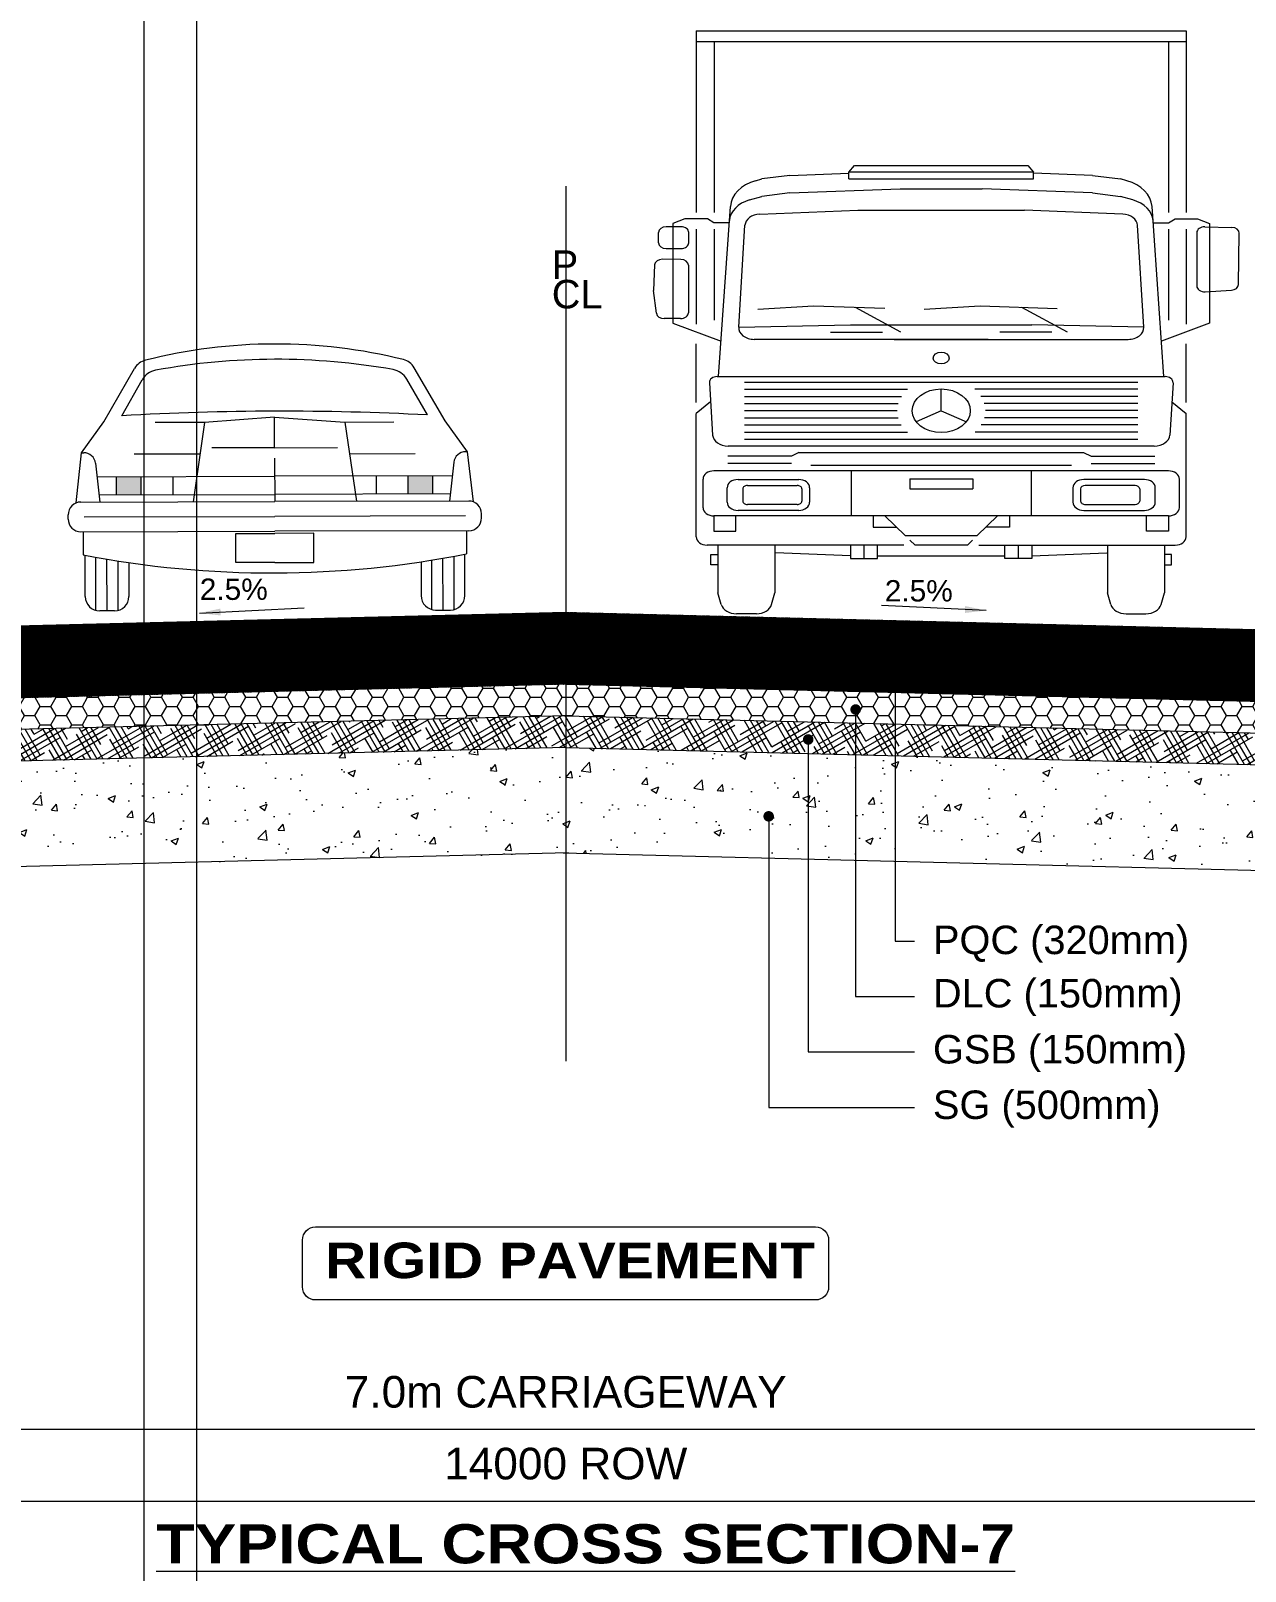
# Model space of a CAD drawing. Header units: inches. Extents: x 1863003 to 1881330, y 133141 to 515800.
# Drawn here: x 1869855 to 1875615, y 331198 to 338499 of the extents above; entities that cross this region are included whole.
import ezdxf

# ---------------------------------------------------------------- set-up
doc = ezdxf.new("R2010")
doc.units = ezdxf.units.IN
doc.header["$MEASUREMENT"] = 0
doc.linetypes.add('CENTERX2', pattern=[4, 2.5, -0.5, 0.5, -0.5])
doc.layers.get('0').update_dxf_attribs({"color": 4, "linetype": 'ELEC_LINE', "lineweight": 13})
doc.layers.get('Defpoints').update_dxf_attribs({"lineweight": 13})
for name, color, linetype, lineweight in [('DIM', 7, 'Continuous', 13), ('DIMEN', 7, 'Continuous', 13), ('HATCH', 252, 'Continuous', 13)]:
    doc.layers.add(name, color=color, linetype=linetype, lineweight=lineweight)
doc.styles.add('AB', font='ariblk.ttf')
doc.styles.add('ARIAL', font='arial.ttf')
doc.styles.get("Standard").update_dxf_attribs({"font": 'romans.shx'})
doc.linetypes.add('ELEC_LINE', pattern='A,12.7,-5.08,["EL",Standard,S=2.54,R=0,X=-2.54,Y=-1.27],-5.08', length=22.86)
doc.dimstyles.get("Standard").update_dxf_attribs({"dimtxt": 180, "dimasz": 160, "dimexe": 50, "dimexo": 50, "dimgap": 100, "dimtad": 1, "dimdec": 0, "dimzin": 0, "dimdsep": 46, "dimtxsty": 'ARIAL', "dimcen": 0.09, "dimclrd": 256, "dimclre": 256, "dimclrt": 256, "dimadec": 0, "dimazin": 0, "dimtm": 1e-09, "dimtfac": 1, "dimtdec": 0, "dimtofl": 0, "dimtmove": 0, "dimatfit": 3, "dimfxl": 0, "dimtolj": 1, "dimtzin": 0, "dimlwd": 9, "dimlwe": -1, "dimarcsym": 0})
pattern_1 = [(49.99999999999999, (0, -176524.1760022175), (358.6300913003767, -31.37606749129755), [37.5, -412.5]), (355, (0, -176524.1760022175), (-69.3756668065, 376.0960668500059), [30, -330]), (100.45144446, (29.8858405, -176526.7906742175), (289.254423363556, 344.7199954843147), [31.87009599999998, -350.5710559999997]), (46.18420000000001, (0, -176424.1760022175), (533.6206653357862, -82.75964039653827), [56.25, -618.75]), (96.63563549, (44.4683725, -176431.0726557175), (467.3309728371142, 487.0593003872752), [47.805171, -525.8568799999999]), (351.1841639899999, (0, -176424.1760022175), (467.3309725273866, 487.0593001349951), [45, -495.0000004999999]), (21, (50, -176449.1760022175), (298.4535260592309, -201.3094453326694), [37.5, -412.5]), (326.0000000000001, (50, -176449.1760022175), (121.6576659607909, 362.5750225234265), [30, -330]), (71.45144474, (74.871127, -176465.9517892175), (420.1111883649855, 161.2655764031769), [31.870095, -350.571056]), (37.50000000000001, (0, -176524.1760022175), (6.079927658645334, 166.4469269156558), [0, -326, 0, -335, 0, -331.25]), (7.499999999999999, (0, -176524.1760022175), (131.5347687210743, 197.2058559411801), [0, -191, 0, -318.5, 0, -126.25]), (327.5, (-111.5, -176524.1760022175), (266.9112180862045, -11.27743586718988), [0, -125, 0, -390, 0, -517.5]), (317.5, (-161.5, -176524.1760022175), (291.5930846711931, 50.05249116615887), [0, -162.5, 0, -259, 0, -367.5])]
pattern_2 = [(29.99999999999999, (0, -176524.1760022175), (74.10254037844388, 71.65063509461096), [400, -200]), (120, (0, -176524.1760022175), (28.34936490538902, -99.10254037844388), [399.9999999999997, -199.9999999999998])]
pattern_3 = [(0, (0, -176524.1760022175), (75, 43.30127018922193), [50, -100]), (120, (0, -176524.1760022175), (-74.99999999999997, 43.30127018922194), [49.99999999999996, -99.99999999999991]), (59.99999999999999, (0, -176524.1760022175), (1.665334536937735e-14, 86.60254037844388), [-100, 50])]
pattern_4 = [(45, (0, -176524.1760022175), (-0.8838834764831844, 0.8838834764831844), [])]

# ---------------------------------------------------------------- blocks, each defined once
blk = doc.blocks.new('ca')
at = {"color": 8}
for p, q in [((-28.87392627767986, 25.61850738525391), (-23.64386951498454, 34.62560272216797)), ((28.87392986245686, 25.61850738525391), (23.64387309976155, 34.62560272216797)), ((-25.8452016072697, 26.62766265869141), (-22.36343586014118, 32.70442199707031)), ((25.84521282149944, 26.62766265869141), (22.36344707437092, 32.70442199707031)), ((-2.022308763116598e-06, 26.33292388916016), (-11.86808979086345, 25.45753479003906)), ((-2.022308763116598e-06, 26.33292388916016), (11.86810100503499, 25.45753479003906)), ((-2.022308763116598e-06, 21.14312744140625), (-2.022308763116598e-06, 26.33292388916016)), ((-32.63588916830486, 20.39279174804688), (-28.87392627767986, 25.61850738525391)), ((-11.86808979086345, 25.45753479003906), (-20.18772327475017, 25.45753479003906)), ((-11.86808979086345, 25.45753479003906), (-13.80725299887126, 12.06492614746094)), ((11.86810100503499, 25.45753479003906), (13.8072642130428, 12.06492614746094)), ((11.86810100503499, 25.45753479003906), (20.18772685952717, 25.45753479003906)), ((32.63589275308186, 20.39279174804688), (28.87392986245686, 25.61850738525391)), ((-2.022308763116598e-06, 21.14312744140625), (-10.61702167562908, 21.14312744140625)), ((-2.022308763116598e-06, 21.14312744140625), (10.61703288980061, 21.14312744140625)), ((-33.57544910477009, 11.918701171875), (-32.63588916830486, 20.39279174804688)), ((-32.63588916830486, 20.39279174804688), (-32.28344928787556, 20.39279174804688)), ((-30.30240070389118, 18.62036895751953), (-29.57140552572673, 12.06492614746094)), ((-12.64239704184001, 20.10987854003906), (-23.75327503250446, 20.10987854003906)), ((-2.022308763116598e-06, 19.41312408447266), (-2.022308763116598e-06, 12.06492614746094)), ((12.64240825601155, 20.10987854003906), (23.75327861739788, 20.10987854003906)), ((30.30239665939007, 18.62036895751953), (29.57140911050374, 12.06492614746094)), ((32.63589275308186, 20.39279174804688), (32.2834605021053, 20.39279174804688)), ((33.57545268966351, 11.918701171875), (32.63589275308186, 20.39279174804688)), ((-30.04683124588337, 16.3284912109375), (-2.022308763116598e-06, 16.3284912109375)), ((-26.75585376791423, 13.26463317871094), (-26.75585376791423, 16.3284912109375)), ((-22.56476032303181, 13.26463317871094), (-22.56476032303181, 16.3284912109375)), ((-17.18514453939861, 13.26463317871094), (-17.18514453939861, 16.3284912109375)), ((30.04684246011311, 16.3284912109375), (-2.022308763116598e-06, 16.3284912109375)), ((17.18514812417561, 13.26463317871094), (17.18514812417561, 16.3284912109375)), ((22.56477153726155, 13.26463317871094), (22.56477153726155, 16.3284912109375)), ((26.75585735269124, 13.26463317871094), (26.75585735269124, 16.3284912109375)), ((-29.7051869588322, 13.26463317871094), (-2.022308763116598e-06, 13.26463317871094)), ((29.70519817300374, 13.26463317871094), (-2.022308763116598e-06, 13.26463317871094)), ((-32.79469501541462, 12.06492614746094), (-2.022308763116598e-06, 12.06492614746094)), ((32.79470622964436, 12.06492614746094), (-2.022308763116598e-06, 12.06492614746094)), ((-34.95222675375408, 9.207511901855469), (-34.95222675375408, 9.907394409179688)), ((-32.26056873373454, 9.557449340820312), (-2.022308763116598e-06, 9.557449340820312)), ((32.26057231856976, 9.557449340820312), (-2.022308763116598e-06, 9.557449340820312)), ((34.95223796792561, 9.207511901855469), (34.95223796792561, 9.907394409179688)), ((-32.79469501541462, 7.049980163574219), (-2.022308763116598e-06, 7.049980163574219)), ((-32.40735828451579, 7.049980163574219), (-32.40735828451579, 3.125236511230469)), ((-6.595125313324388, 1.757362365722656), (-6.595125313324388, 6.686576843261719)), ((-6.595125313324388, 6.686576843261719), (-2.022308763116598e-06, 6.686576843261719)), ((32.79470622964436, 7.049980163574219), (-2.022308763116598e-06, 7.049980163574219)), ((6.595136527495924, 6.686576843261719), (-2.022308763116598e-06, 6.686576843261719)), ((6.595136527495924, 1.757362365722656), (6.595136527495924, 6.686576843261719)), ((32.40736186935101, 7.049980163574219), (32.40736186935101, 3.125236511230469)), ((-32.09418689779704, -3.909431457519531), (-32.09418689779704, 3.0645751953125)), ((-30.28335773519939, -6.264907836914062), (-30.28335773519939, 2.725761413574219)), ((30.28336894942913, -6.264907836914062), (30.28336894942913, 2.725761413574219)), ((32.09419048257405, -3.909431457519531), (32.09419048257405, 3.0645751953125)), ((-28.40287982986774, -6.346817016601562), (-28.40287982986774, 2.395401000976562)), ((-26.52240192459431, -6.264907836914062), (-26.52240192459431, 2.086807250976562)), ((-24.71157276205486, 1.810089111328125), (-24.71157276205486, -3.909431457519531)), ((-2.022308763116598e-06, 1.757362365722656), (-6.595125313324388, 1.757362365722656)), ((-2.022308763116598e-06, 1.757362365722656), (6.595136527495924, 1.757362365722656)), ((24.71157634683186, 1.810089111328125), (24.71157634683186, -3.909431457519531)), ((26.52241313882405, -6.264907836914062), (26.52241313882405, 2.086807250976562)), ((28.40289104409749, -6.346817016601562), (28.40289104409749, 2.395401000976562)), ((-27.14895832107868, -6.346817016601562), (-29.65680133871501, -6.346817016601562)), ((27.14896953530842, -6.346817016601562), (29.65681255294476, -6.346817016601562))]:
    blk.add_line(p, q, dxfattribs=at)
for centre, radius, start, end in [((-2.022308763116598e-06, -51.15877151489258), 89.84619140625, 90.00000250547792, 104.0557395141059), ((-2.022308763116598e-06, -51.15877151489258), 89.84619140625, 75.94426549587769, 90.00000250547792), ((-21.10853015951579, 33.15342712402344), 2.931763172149658, 104.0557395141059, 149.8579703914262), ((-19.49852191971149, 31.06292724609375), 3.301851511001587, 100.1964913884343, 150.1888247544409), ((-2.022308763116598e-06, -77.34341216087341), 113.4477920532226, 90.00000250547792, 100.1964913884343), ((-2.022308763116598e-06, -77.34341216087341), 113.4477920532226, 79.80350679128016, 90.00000250547792), ((19.49853313394124, 31.06292724609375), 3.301851511001587, 29.81117683935573, 79.80350679128016), ((21.1085337442928, 33.15342712402344), 2.931763172149658, 30.14203120414816, 75.94426549587769), ((-2.022308763116598e-06, -444.7755432128906), 472.1111755371094, 90.00000250547792, 93.13816024060277), ((-2.022308763116598e-06, -444.7755432128906), 472.1111755371094, 86.8618379397985, 90.00000250547792), ((-32.28344928787556, 18.39946746826172), 1.993328452110291, 6.362710959437382, 90.00000250547792), ((32.2834605021053, 18.39946746826172), 1.993328452110291, 90.00000250547792, 173.6372876464351), ((-32.79469501541462, 9.907394409179688), 2.157535076141357, 90.00000250547792, 180.0000050081001), ((32.79470622964436, 9.907394409179688), 2.157535076141357, 0, 90.00000250547792), ((-32.79469501541462, 9.207511901855469), 2.157535076141357, 180.0000050081001, 270.0000006830187), ((32.79470622964436, 9.207511901855469), 2.157535076141357, 270.0000006830187, 0), ((-2.022308763116598e-06, 169.5877685546875), 169.5877685546875, 258.9833153636083, 270.0000006830187), ((-2.022308763116598e-06, 169.5877685546875), 169.5877685546875, 270.0000006830187, 281.0166860022666), ((-29.65680133871501, -3.909431457519531), 2.437389612197876, 180.0000050081001, 270.0000006830187), ((-27.14895832107868, -3.909431457519531), 2.437389612197876, 270.0000006830187, 0), ((27.14896953530842, -3.909431457519531), 2.437389612197876, 180.0000050081001, 270.0000006830187), ((29.65681255294476, -3.909431457519531), 2.437389612197876, 270.0000006830187, 0)]:
    blk.add_arc(centre, radius, start, end, dxfattribs=at)
for points in [[(-22.56476032303181, 13.26463317871094), (-22.56476032303181, 16.3284912109375), (-26.75585376791423, 13.26463317871094), (-26.75585376791423, 16.3284912109375)], [(22.56477153726155, 13.26463317871094), (22.56477153726155, 16.3284912109375), (26.75585735269124, 13.26463317871094), (26.75585735269124, 16.3284912109375)]]:
    blk.add_solid(points, dxfattribs=at)
blk = doc.blocks.new('_Oblique')
at = {"color": 0, "linetype": 'ByBlock', "lineweight": -2}
blk.add_line((-0.5, -0.5), (0.5, 0.5), dxfattribs=at)
blk = doc.blocks.new('*D125')
at = {"layer": 'Defpoints', "color": 0, "ltscale": 0.02}
for p in [(1868892.303417261, 331869.4965176445), (1868892.303417261, 331869.4965176445), (1875892.303417261, 331869.4965176445)]:
    blk.add_point(p, dxfattribs=at)
at = {"layer": 'DIMEN', "lineweight": 9, "ltscale": 0.02}
blk.add_line((1875892.303417261, 331869.4965176445), (1868892.303417261, 331869.4965176445), dxfattribs=at)
at = {"layer": 'DIMEN', "lineweight": 9, "ltscale": 0.02, "xscale": 160, "yscale": 160, "zscale": 160, "rotation": 180}
blk.add_blockref('_Oblique', (1868892.303417261, 331869.4965176445), dxfattribs=at)
at = {"layer": 'DIMEN', "lineweight": 9, "ltscale": 0.02, "xscale": 160, "yscale": 160, "zscale": 160}
blk.add_blockref('_Oblique', (1875892.303417261, 331869.4965176445), dxfattribs=at)
at = {"layer": 'DIMEN', "ltscale": 0.02, "insert": (1872392.303417261, 332047.0544985449), "char_height": 150, "attachment_point": 5, "style": 'ARIAL'}
blk.add_mtext('\\A1;7.0m CARRIAGEWAY', dxfattribs=at)
blk = doc.blocks.new('*D127')
at = {"layer": 'Defpoints', "color": 0, "ltscale": 0.02}
for p in [(1879742.303417261, 331529.2169270333), (1865742.303417261, 331351.6077865149), (1879742.303417261, 331351.6077865149)]:
    blk.add_point(p, dxfattribs=at)
at = {"layer": 'DIMEN', "ltscale": 0.02}
for p, q in [((1865742.303417261, 331401.6077865149), (1865742.303417261, 331579.2169270333)), ((1879742.303417261, 331401.6077865149), (1879742.303417261, 331579.2169270333))]:
    blk.add_line(p, q, dxfattribs=at)
at = {"layer": 'DIMEN', "lineweight": 9, "ltscale": 0.02}
blk.add_line((1865742.303417261, 331529.2169270333), (1879742.303417261, 331529.2169270333), dxfattribs=at)
at = {"layer": 'DIMEN', "lineweight": 9, "ltscale": 0.02, "xscale": 160, "yscale": 160, "zscale": 160, "rotation": 180}
blk.add_blockref('_Oblique', (1865742.303417261, 331529.2169270333), dxfattribs=at)
at = {"layer": 'DIMEN', "lineweight": 9, "ltscale": 0.02, "xscale": 160, "yscale": 160, "zscale": 160}
blk.add_blockref('_Oblique', (1879742.303417261, 331529.2169270333), dxfattribs=at)
at = {"layer": 'DIMEN', "ltscale": 0.02, "insert": (1872392.303417261, 331706.8260675517), "char_height": 150, "attachment_point": 5, "style": 'ARIAL'}
blk.add_mtext('\\A1;14000 ROW', dxfattribs=at)
blk = doc.blocks.new('A$C9c4fc737')
at = {"color": 8, "linetype": 'Continuous'}
for p, q in [((10.81007140269503, 147.2526909448789), (134.6093052432407, 147.2526909448789)), ((10.81007140269503, 147.2526909448789), (10.81007140269503, 101.3151259922306)), ((10.81007140269503, 144.514640566078), (134.6093052432407, 144.514640566078)), ((15.30168826063164, 144.514640566078), (15.30168826063164, 101.3151259922306)), ((130.1176883853041, 144.514640566078), (130.1176883853041, 101.3151259922306)), ((134.6093052432407, 147.2526909448789), (134.6093052432407, 101.3151259922306)), ((49.37210274743848, 111.5411098843906), (50.79670752352104, 113.2288923030719)), ((50.79670752352104, 113.2288923030719), (94.62266912241466, 113.2288923030719)), ((94.62266912241466, 113.2288923030719), (96.04727389849722, 111.5411098843906)), ((25.80307572381571, 109.3900817960384), (27.35668485541828, 109.827034364338)), ((34.43398321326822, 110.7369727246114), (27.35668485541828, 109.827034364338)), ((34.43398321326822, 110.7369727246114), (49.37210274743848, 111.3052707503666)), ((96.04727389849722, 111.5411098843906), (49.37210274743848, 111.5411098843906)), ((49.37210274743848, 109.8533274657675), (49.37210274743848, 111.5411098843906)), ((49.37210274743848, 109.8533274657675), (96.04727389849722, 109.8533274657675)), ((96.04727389849722, 109.8533274657675), (96.04727389849722, 111.5411098843906)), ((110.9853934326675, 110.7369727246114), (96.04727389849722, 111.3052707503666)), ((110.9853934326675, 110.7369727246114), (118.0626917905174, 109.827034364338)), ((119.61630092212, 109.3900817960384), (118.0626917905174, 109.827034364338)), ((24.28094782587141, 104.5324804893462), (27.35668485541828, 105.397531528899)), ((34.43398321326822, 106.3074698892306), (27.35668485541828, 105.397531528899)), ((34.43398321326822, 106.3074698892306), (62.33875959576108, 107.3690646428731)), ((62.33875959576108, 107.3690646428731), (83.08061705017462, 107.3690646428731)), ((110.9853934326675, 106.3074698892306), (83.08061705017462, 107.3690646428731)), ((110.9853934326675, 106.3074698892306), (118.0626917905174, 105.397531528899)), ((121.1384288200643, 104.5324804893462), (118.0626917905174, 105.397531528899)), ((16.43742453190498, 59.91248832049314), (19.42990541039035, 102.8634112855652)), ((26.83855356904678, 100.9396588809323), (51.62170779658481, 101.9094344811165)), ((51.62170779658481, 101.9094344811165), (93.79766884911805, 101.9094344811165)), ((118.5808230768889, 100.9396588809323), (93.79766884911805, 101.9094344811165)), ((128.9819521140307, 59.91248832049314), (125.9894712353125, 102.8634112855652)), ((6.952321232063696, 97.76593348762253), (3.229055353207514, 97.76593348762253)), ((7.944666502531618, 99.78624497377314), (4.911538634914905, 98.57299382670317)), ((4.911538634914905, 98.57299382670317), (4.911538634914905, 73.39803252520505)), ((13.60650518885814, 99.78624497377314), (7.944666502531618, 99.78624497377314)), ((15.22417338495143, 98.74541201052489), (13.60650518885814, 99.78624497377314)), ((19.14299576473422, 98.74541201052489), (15.22417338495143, 98.74541201052489)), ((21.52414408815093, 72.39246372279013), (23.11087843985297, 98.12731148838066)), ((123.8952325577848, 72.39246372279013), (122.3084982060827, 98.12731148838066)), ((126.2763808809686, 98.74541201052489), (130.1952032609843, 98.74541201052489)), ((130.1952032609843, 98.74541201052489), (131.8128714570776, 99.78624497377314)), ((131.8128714570776, 99.78624497377314), (137.4747101434041, 99.78624497377314)), ((137.4747101434041, 99.78624497377314), (140.5078380110208, 98.57299382670317)), ((139.3317480962723, 97.75002095242962), (146.1434926723596, 97.58522068039747)), ((140.5078380110208, 98.57299382670317), (140.5078380110208, 73.39803252520505)), ((1.260551386745647, 93.71527845913079), (1.260551386745647, 96.28955551289255)), ((8.920825198292732, 93.71527845913079), (8.920825198292732, 96.28955551289255)), ((10.81007140269503, 97.14353605674114), (10.81007140269503, 73.11245732830139)), ((15.30168826063164, 97.14353605674114), (15.30168826063164, 74.19216890487587)), ((130.1176883853041, 97.14353605674114), (130.1176883853041, 74.19216890487587)), ((134.6093052432407, 97.14353605674114), (134.6093052432407, 73.11245732830139)), ((137.2997770148795, 96.27441052539507), (137.2997770148795, 82.8046028696117)), ((147.8633633202408, 83.18633028503973), (148.0484157337341, 96.09373613906791)), ((6.885636833729222, 89.48991626466159), (2.279984229011461, 89.54305841011228)), ((3.229055353207514, 92.2389004844008), (6.952321232063696, 92.2389004844008)), ((0.2822680084500462, 88.11550049768994), (0, 81.6939033070812)), ((8.823859706986696, 88.01371297822334), (8.823859706986696, 76.04331767233089)), ((139.4252597675659, 81.33292674750555), (146.051951929694, 81.73052827722859)), ((0.7474576199892908, 75.90110675262986), (0, 81.6939033070812)), ((6.855355740757659, 74.5669396976009), (2.706808069488034, 74.5669396976009)), ((40.45865266723558, 77.68533015169669), (26.34564223280177, 76.88612957298756)), ((58.4318889528513, 77.0992463597795), (40.45865266723558, 77.68533015169669)), ((62.54096812033094, 71.12318662443431), (51.01508222310804, 77.34109875315335)), ((82.51802576519549, 77.68533015169669), (68.4050153309945, 76.88612957298756)), ((102.0383846617769, 77.04879670945229), (82.51802576519549, 77.68533015169669)), ((104.6003412182909, 71.12318662443431), (93.07445532130077, 77.34109875315335)), ((4.911538634914905, 73.39803252520505), (17.06051128986292, 68.85562026500702)), ((21.52414408815093, 72.39246372279013), (49.80183107615449, 72.94306334503926)), ((44.74661796330474, 71.12318662443431), (57.89017205638811, 71.12318662443431)), ((49.80183107615449, 72.94306334503926), (95.61754556978121, 72.94306334503926)), ((100.672758682631, 71.12318662443431), (87.52920458931476, 71.12318662443431)), ((123.8952325577848, 72.39246372279013), (95.61754556978121, 72.94306334503926)), ((140.5078380110208, 73.39803252520505), (128.3588653560728, 68.85562026500702)), ((10.81007140269503, 53.40037574415328), (10.81007140269503, 68.16311544529162)), ((84.58169729192741, 69.30330990388757), (25.45694932248443, 69.30330990388757)), ((60.83767935400829, 69.30330990388757), (119.9624273234513, 69.30330990388757)), ((134.6093052432407, 53.40037574415328), (134.6093052432407, 68.16311544529162)), ((14.1265368165914, 58.36804228380788), (14.94026613910682, 45.14494079392171)), ((16.09294749516994, 59.91248832049314), (129.3264291507658, 59.91248832049314)), ((23.01603383524343, 58.50492512102937), (122.4033428104594, 58.50492512102937)), ((131.2928398293443, 58.36804228380788), (130.4791105068289, 45.14494079392171)), ((23.01603383524343, 56.70389381982386), (64.2195695808623, 56.70389381982386)), ((23.01603383524343, 54.90286251861835), (62.65458538127132, 54.90286251861835)), ((72.70968832285143, 51.27113444113638), (72.70968832285143, 56.78345282335067)), ((122.4033428104594, 56.70389381982386), (81.1998070650734, 56.70389381982386)), ((122.4033428104594, 54.90286251861835), (82.76479126466438, 54.90286251861835)), ((14.42386939167045, 53.53638793766731), (10.81007140269503, 50.56138734007254)), ((23.01603383524343, 53.10183121741284), (61.81956115923822, 53.10183121741284)), ((23.01603383524343, 51.30079991614912), (61.54942669160664, 51.30079991614912)), ((72.70968832285143, 51.27113444113638), (66.34461131924763, 48.51497525000013)), ((72.70968832285143, 51.27113444113638), (79.07476532668807, 48.51497525000013)), ((122.4033428104594, 53.10183121741284), (83.59981548669748, 53.10183121741284)), ((122.4033428104594, 51.30079991614912), (83.86994995432906, 51.30079991614912)), ((130.9955072542652, 53.53638793766731), (134.6093052432407, 50.56138734007254)), ((10.81007140269503, 19.41215215518605), (10.81007140269503, 50.56138734007254)), ((23.01603383524343, 49.4997686149436), (61.80213106749579, 49.4997686149436)), ((23.01603383524343, 47.69873731373809), (62.61687075579539, 47.69873731373809)), ((122.4033428104594, 47.69873731373809), (82.80250589014031, 47.69873731373809)), ((122.4033428104594, 49.4997686149436), (83.6172455784399, 49.4997686149436)), ((134.6093052432407, 19.41215215518605), (134.6093052432407, 50.56138734007254)), ((23.01603383524343, 45.89770601253258), (64.1527073616162, 45.89770601253258)), ((23.01603383524343, 44.09667471132707), (122.4033428104594, 44.09667471132707)), ((122.4033428104594, 45.89770601253258), (81.26666928408667, 45.89770601253258)), ((34.84683989058249, 39.77323140465887), (18.75923893414438, 39.77323140465887)), ((126.5462891496718, 42.32832096831407), (18.87308749626391, 42.32832096831407)), ((36.73949882644229, 40.76687734609004), (34.84683989058249, 39.77323140465887)), ((36.73949882644229, 40.76687734609004), (108.6798778192606, 40.76687734609004)), ((108.6798778192606, 40.76687734609004), (110.5725367553532, 39.77323140465887)), ((110.5725367553532, 39.77323140465887), (126.6601377117913, 39.77323140465887)), ((130.1500066772569, 36.08254647935973), (15.2693699686788, 36.08254647935973)), ((34.84683989058249, 37.9278889420093), (18.75923893414438, 37.9278889420093)), ((39.78912425111048, 37.50204068142921), (105.6302523948252, 37.50204068142921)), ((49.98811137885787, 36.08254647935973), (49.98811137885787, 24.72659286309499)), ((95.43126526707783, 36.08254647935973), (95.43126526707783, 24.72659286309499)), ((110.5725367553532, 37.9278889420093), (126.6601377117913, 37.9278889420093)), ((12.51346444524825, 26.79352200578433), (12.51346444524825, 34.01561733672861)), ((18.60797379491851, 28.1803650741349), (18.60797379491851, 31.82522433414124)), ((21.36387931858189, 33.89215347677236), (36.6879188392777, 33.89215347677236)), ((22.54498166893609, 31.52994877216406), (22.54498166893609, 28.47564063605387)), ((23.72608400485478, 32.41577552404488), (36.29421808989719, 32.41577552404488)), ((37.47532042581588, 31.52994877216406), (37.47532042581588, 28.47564063605387)), ((39.44382436270826, 31.82522433414124), (39.44382436270826, 28.1803650741349)), ((64.75085108005442, 34.09525459655561), (64.75085108005442, 31.5401650328422)), ((64.75085108005442, 34.09525459655561), (80.66852556588128, 34.09525459655561)), ((64.75085108005442, 31.5401650328422), (80.66852556588128, 31.5401650328422)), ((80.66852556588128, 34.09525459655561), (80.66852556588128, 31.5401650328422)), ((105.9755522829946, 31.82522433414124), (105.9755522829946, 28.1803650741349)), ((107.9440562201198, 31.52994877216406), (107.9440562201198, 28.47564063605387)), ((124.0554973273538, 33.89215347677236), (108.731457806658, 33.89215347677236)), ((121.6932926410809, 32.41577552404488), (109.1251585558057, 32.41577552404488)), ((122.8743949769996, 31.52994877216406), (122.8743949769996, 28.47564063605387)), ((126.8114028510172, 28.1803650741349), (126.8114028510172, 31.82522433414124)), ((132.9059122006875, 26.79352200578433), (132.9059122006875, 34.01561733672861)), ((36.29421808989719, 27.58981388423126), (23.72608400485478, 27.58981388423126)), ((109.1251585558057, 27.58981388423126), (121.6932926410809, 27.58981388423126)), ((130.1500066772569, 24.72659286309499), (15.2693699686788, 24.72659286309499)), ((15.2693699686788, 24.72659286309499), (15.2693699686788, 20.89395851764129)), ((20.84116376377642, 20.89395851764129), (20.84116376377642, 24.72659286309499)), ((36.6879188392777, 26.11343593144557), (21.36387931858189, 26.11343593144557)), ((55.47682229336351, 24.72659286309499), (55.47682229336351, 21.88760445907246)), ((58.50507659092546, 24.72659286309499), (63.61525571835227, 19.75836315599736)), ((86.91430005477741, 24.72659286309499), (81.80412092758343, 19.75836315599736)), ((89.94255435257219, 24.72659286309499), (89.94255435257219, 21.88760445907246)), ((108.731457806658, 26.11343593144557), (124.0554973273538, 26.11343593144557)), ((124.5782128821593, 20.89395851764129), (124.5782128821593, 24.72659286309499)), ((130.1500066772569, 24.72659286309499), (130.1500066772569, 20.89395851764129)), ((15.2693699686788, 20.89395851764129), (20.84116376377642, 20.89395851764129)), ((55.47682229336351, 21.88760445907246), (61.42517894948833, 21.88760445907246)), ((63.61525571835227, 19.75836315599736), (81.80412092758343, 19.75836315599736)), ((89.94255435257219, 21.88760445907246), (83.99419769644737, 21.88760445907246)), ((130.1500066772569, 20.89395851764129), (124.5782128821593, 20.89395851764129)), ((63.23672393104061, 17.34522301255492), (13.56597692635842, 17.34522301255492)), ((16.29878231720068, 17.34522301255492), (16.29878231720068, 5.279522295284551)), ((30.68299023108557, 17.34522301255492), (30.68299023108557, 5.279522295284551)), ((49.79884548531845, 17.34522301255492), (49.79884548531845, 13.93843692768132)), ((53.20563157019205, 13.93843692768132), (53.20563157019205, 17.34522301255492)), ((56.61241765506566, 13.93843692768132), (56.61241765506566, 17.34522301255492)), ((66.09734272304922, 17.34522301255492), (64.79634029022418, 18.61008648894494)), ((79.32203392288648, 17.34522301255492), (66.09734272304922, 17.34522301255492)), ((79.32203392288648, 17.34522301255492), (80.62303635571152, 18.61008648894494)), ((82.18265271466225, 17.34522301255492), (131.8533997195773, 17.34522301255492)), ((88.80695899087004, 13.93843692768132), (88.80695899087004, 17.34522301255492)), ((92.21374507574365, 13.93843692768132), (92.21374507574365, 17.34522301255492)), ((95.62053116061725, 17.34522301255492), (95.62053116061725, 13.93843692768132)), ((114.7363864146173, 17.34522301255492), (114.7363864146173, 5.279522295284551)), ((129.120594328735, 17.34522301255492), (129.120594328735, 5.279522295284551)), ((14.51846541743726, 12.32884671847569), (14.51846541743726, 14.95200559473597)), ((14.51846541743726, 14.95200559473597), (16.29878231720068, 14.95200559473597)), ((16.29878231720068, 12.32884671847569), (14.51846541743726, 12.32884671847569)), ((49.79884548531845, 14.64818402868696), (30.87225612485781, 15.35793112969259)), ((49.79884548531845, 13.93843692768132), (56.61241765506566, 13.93843692768132)), ((56.61241765506566, 14.64818402868696), (88.80695899087004, 14.64818402868696)), ((95.62053116061725, 13.93843692768132), (88.80695899087004, 13.93843692768132)), ((95.62053116061725, 14.64818402868696), (114.5471205210779, 15.35793112969259)), ((130.9009112284984, 14.95200559473597), (129.120594328735, 14.95200559473597)), ((129.120594328735, 12.32884671847569), (130.9009112284984, 12.32884671847569)), ((130.9009112284984, 12.32884671847569), (130.9009112284984, 14.95200559473597)), ((17.13803700078279, 2.335416865476873), (16.29878231720068, 5.279522295284551)), ((29.84373554773629, 2.335416865476873), (30.68299023108557, 5.279522295284551)), ((115.5756410981994, 2.335416865476873), (114.7363864146173, 5.279522295284551)), ((128.2813396451529, 2.335416865476873), (129.120594328735, 5.279522295284551)), ((25.99373464658856, 0), (20.98803790193051, 0)), ((119.4256419993471, 0), (124.4313387440052, 0))]:
    blk.add_line(p, q, dxfattribs=at)
for centre, major_axis, ratio, start_param, end_param in [((29.25901510962285, 102.478203024657), (9.842519685239607, 8.685140878007128e-10), 0.7499999999976008, 1.929566996875606, 3.089386062538172), ((116.1603615363128, 102.478203024657), (-9.842519684983525, 1.044730263928248e-10), 0.7500000000071224, 3.193799244538609, 4.353618310236004), ((27.04569937568158, 99.00297738978406), (7.874015865556987, 4.652433814187923e-10), 0.749999999989869, 1.929566996891334, 3.089386062563803), ((118.3736772702541, 99.00297738978406), (7.874015865300907, 2.987938476012848e-10), 0.7500000000017711, 0.0522065908974827, 1.212025656613489), ((3.229055353207514, 96.28955551289255), (1.968503966461868, 1.285005698369486e-10), 0.749999999940861, 1.570796326745938, 3.141592653502755), ((6.952321232063696, 96.28955551289255), (1.968503966229037, 2.706370932071493e-10), 0.7500000000295695, -1.833113660865138e-10, 1.570796326691784), ((27.04368367418647, 97.99091361893807), (-3.937007932723968, 2.312929198222416e-10), 0.7500000000002759, -1.51866967777492, -0.04620985496934704), ((118.3756929717492, 97.99091361893807), (3.937007932723968, 2.312929198222416e-10), 0.7500000000002759, 0.04620985496934704, 1.51866967777492), ((139.2682809811085, 96.27441052539507), (1.968503966229037, 2.497819467660958e-10), 0.7500000000498698, 1.538549444250816, 3.141592653420608), ((146.0800255571958, 96.10961025336292), (1.968503966183297, 2.493730358322635e-11), 0.7500000000660637, -0.01075227378542487, 1.538549444454071), ((3.229055353207514, 93.71527845913079), (-1.968503966461867, 1.285010069326342e-10), 0.749999999940861, 8.703793241693347e-11, 1.570796326843855), ((6.952321232063696, 93.71527845913079), (-1.968503966229037, 2.706379673985203e-10), 0.7500000000295695, 1.570796326898009, 3.141592653773105), ((2.249703136039898, 88.06685512361582), (-1.968503966359715, 8.40328508991271e-12), 0.750000000003175, 4.697005578532028, 6.250230209543837), ((6.855355740757659, 88.01371297822334), (1.968503966229036, 1.260290043539562e-11), 0.7500000000233307, -8.536282791737904e-12, 1.55541292493321), ((139.2682809811085, 82.8046028696117), (-1.968503966229037, 3.625980915698539e-10), 0.7500000000340206, 2.455997627492934e-10, 1.650626312817779), ((145.8949731434695, 83.20220439933473), (-1.968503966415619, 5.900497841098077e-11), 0.749999999960756, 1.65062631257587, 3.130840379860985), ((2.706808069488034, 76.04331767233089), (-1.968503966271369, 1.554073060315424e-10), 0.7500000000134409, 0.09647377531102164, 1.570796326854107), ((6.855355740757659, 76.04331767233089), (-1.968503966229037, 2.706379673985203e-10), 0.7500000000295695, 1.570796326898009, 3.141592653773105), ((25.45694932248443, 72.25606585340574), (-3.937007932715591, 4.113186456186132e-10), 0.7499999999952969, -0.0462098548890495, 1.570796326873253), ((119.9624273234513, 72.25606585340574), (3.937007932493279, 1.217947525238363e-11), 0.7500000000376474, 4.71238898038237, 6.329395162203811), ((72.70968832285143, 64.59174372506095), (-1.996488246135414, 7.963933390907697e-11), 0.7499999999416898, 3.141592653642979, 9.424777960822565), ((16.09294749516994, 58.43611034576315), (-1.968503966311554, 7.931594072135041e-11), 0.7499999999981304, -1.570796326764677, 0.04612111607132863), ((129.3264291507658, 58.43611034576315), (1.968503966311554, 7.931637781703598e-11), 0.7499999999981303, -0.04612111607132863, 1.570796326764677), ((18.87308749626391, 45.28107691783225), (3.937007932612698, 2.218595207314196e-10), 0.750000000014898, 3.187713769531352, 4.712388980342426), ((126.5462891496718, 45.28107691783225), (-3.937007932612698, 2.218595207314196e-10), 0.750000000014898, 1.570796326837161, 3.095471537648233), ((15.2693699686788, 34.01561733672861), (-2.755905523430556, 1.92061759289608e-10), 0.7500000000211212, -1.570796326742628, 9.29212262690271e-11), ((130.1500066772569, 34.01561733672861), (2.755905523430556, 1.920617592896081e-10), 0.7500000000211212, -9.29212262690271e-11, 1.570796326742629), ((21.36387931858189, 31.82522433414124), (2.755905523663387, 2.070767827158106e-10), 0.7499999999577579, 1.570796326738543, 3.141592653489607), ((23.72608400485478, 31.52994877216406), (-1.181102335918695, 8.643329318177971e-11), 0.7499999999507175, -1.570796326740012, 9.757350483141636e-11), ((36.29421808989719, 31.52994877216406), (1.181102335918695, 8.643276866697656e-11), 0.7499999999507176, -9.757283869760158e-11, 1.570796326740012), ((36.6879188392777, 31.82522433414124), (2.755905523430556, 1.920617592896081e-10), 0.7500000000211212, -9.29212262690271e-11, 1.570796326742629), ((108.731457806658, 31.82522433414124), (2.755905523663387, 2.070767827158106e-10), 0.7499999999577579, 1.570796326738543, 3.141592653489607), ((109.1251585558057, 31.52994877216406), (1.181102335685864, 7.88954909307304e-11), 0.7500000000985649, 1.570796326744798, 3.141592653500728), ((121.6932926410809, 31.52994877216406), (-1.181102335918695, 4.780339471246399e-10), 0.7499999999507175, 3.141592654129441, 4.712388980688242), ((124.0554973273538, 31.82522433414124), (-2.755905523663387, 2.070761707818574e-10), 0.7499999999577578, 3.141592653689979, 4.712388980441044), ((21.36387931858189, 28.1803650741349), (-2.755905523663387, 1.51967234757395e-10), 0.7499999999788789, 7.352318753817144e-11, 1.570796326836253), ((23.72608400485478, 28.47564063605387), (1.181102335918694, 2.194790955646965e-10), 0.7499999999014352, 3.141592653342025, 4.71238898024532), ((36.29421808989719, 28.47564063605387), (-1.181102335918695, 2.194790955646966e-10), 0.7499999999014348, 1.570796326934266, 3.14159265383756), ((36.6879188392777, 28.1803650741349), (-2.755905523430556, 2.471713072433679e-10), 0.7500000000422421, 1.570796326862162, 3.141592653709377), ((108.731457806658, 28.1803650741349), (-2.755905523663387, 1.51967234757395e-10), 0.7499999999788789, 7.352318753817144e-11, 1.570796326836253), ((109.1251585558057, 28.47564063605387), (1.181102335685864, 5.415019381187713e-11), 0.7500000000492826, 3.141592653528663, 4.712388980350305), ((121.6932926410809, 28.47564063605387), (1.181102335918695, 3.449876202269198e-10), 0.7499999999014351, 4.712388980165622, 6.283185306790133), ((124.0554973273538, 28.1803650741349), (2.755905523663387, 1.51967234757395e-10), 0.7499999999788789, 4.712388980343333, 6.283185307106063), ((15.2693699686788, 26.79352200578433), (2.755905523430556, 2.471713072433679e-10), 0.7500000000422421, 3.141592653470209, 4.712388980317423), ((130.1500066772569, 26.79352200578433), (-2.755905523430556, 2.471713072433679e-10), 0.7500000000422421, 1.570796326862162, 3.141592653709377), ((13.56597692635842, 19.41215215518605), (-2.755905523663387, 2.070761707818574e-10), 0.7499999999577578, 1.001854155191495e-10, 1.570796326851251), ((131.8533997195773, 19.41215215518605), (2.755905523663387, 2.070767827158106e-10), 0.7499999999577579, 4.712388980328336, 6.283185307079401), ((20.98803790193051, 2.952755949518178), (-3.937007932812566, 1.456588815042779e-10), 0.7499999999768232, 0.2106260617996123, 1.570796326822644), ((25.99373464658856, 2.952755949518178), (3.937007932812566, 1.45659755695649e-10), 0.7499999999768232, 4.712388980356941, 6.072559245379972), ((119.4256419993471, 2.952755949518178), (-3.937007932812566, 1.456588815042779e-10), 0.7499999999768232, 0.2106260617996123, 1.570796326822644), ((124.4313387440052, 2.952755949518178), (3.937007932812566, 1.45659755695649e-10), 0.7499999999768232, 4.712388980356941, 6.072559245379972)]:
    blk.add_ellipse(centre, major_axis=major_axis, ratio=ratio, start_param=start_param, end_param=end_param, dxfattribs=at)
blk.add_ellipse((72.70968832285143, 51.27113444113638), major_axis=(7.349757843185215, 3.855910155033785e-11), ratio=0.749999999976241, dxfattribs=at)

msp = doc.modelspace()

# ---------------------------------------------------------------- hatches: boundary and pattern name
at = {"layer": 'DIM', "linetype": 'Continuous'}
h = msp.add_hatch(dxfattribs=at)
h.set_pattern_fill('AR-CONC', scale=10)
h.set_pattern_definition([(49.99999999999999, (0, -176524.1760022175), (71.72601826007535, -6.275213498259511), [7.5, -82.5]), (355, (0, -176524.1760022175), (-13.8751333613, 75.21921337000119), [6, -66]), (100.45144446, (5.9771681, -176524.6989366175), (57.8508846727112, 68.94399909686294), [6.374019199999994, -70.11421119999991]), (46.18420000000001, (0, -176504.1760022175), (106.7241330671572, -16.55192807930765), [11.25, -123.75]), (96.63563549, (8.8936745, -176505.5553329175), (93.46619456742283, 97.41186007745505), [9.5610342, -105.171376]), (351.1841639899999, (0, -176504.1760022175), (93.46619450547732, 97.41186002699902), [9, -99.0000001]), (21, (10, -176509.1760022175), (59.69070521184616, -40.26188906653388), [7.5, -82.5]), (326.0000000000001, (10, -176509.1760022175), (24.33153319215817, 72.5150045046853), [6, -66]), (71.45144474, (14.9742254, -176512.5311596175), (84.02223767299711, 32.25311528063538), [6.374019000000001, -70.1142112]), (37.50000000000001, (0, -176524.1760022175), (1.215985531729067, 33.28938538313115), [0, -65.19999999999999, 0, -67, 0, -66.25]), (7.499999999999999, (0, -176524.1760022175), (26.30695374421486, 39.44117118823603), [0, -38.2, 0, -63.7, 0, -25.25]), (327.5, (-22.3, -176524.1760022175), (53.3822436172409, -2.255487173437976), [0, -25, 0, -78, 0, -103.5]), (317.5, (-32.3, -176524.1760022175), (58.31861693423862, 10.01049823323177), [0, -32.5, 0, -51.8, 0, -73.5])])
edge = h.paths.add_edge_path()
edge.add_line((1876142.303417261, 335559.2255704133), (1875892.303417261, 335647.4615451442))
edge.add_line((1875892.303417261, 335647.4615451442), (1875892.303417261, 334167.9234927617))
edge.add_line((1875892.303417261, 334167.9234927617), (1877292.303417261, 334167.9234927617))
edge.add_line((1877292.303417261, 334167.9234927617), (1877292.303417261, 335787.4615451442))
edge.add_arc((1877459.64968594, 335860.9207748661), 182.7594924270713, 166.0201188885562, 203.6998144573978, ccw=False)
edge.add_line((1877282.303417261, 335905.0720269171), (1875902.303417261, 335905.0720269171))
edge.add_arc((1875724.957148584, 335860.9207748652), 182.7594924245774, -23.699814457440596, 13.979881111921088, ccw=False)
edge.add_line((1875892.303417261, 335787.4615451442), (1875892.303417261, 335707.5355884685))
edge.add_line((1875892.303417261, 335707.5355884685), (1877042.303417261, 335707.5355884685))
edge.add_line((1877042.303417261, 335707.5355884685), (1877042.303417261, 334417.9234927617))
edge.add_line((1877042.303417261, 334417.9234927617), (1876142.303417261, 334417.9234927617))
edge.add_line((1876142.303417261, 334417.9234927617), (1876142.303417261, 335559.2255704133))
edge = h.paths.add_edge_path()
edge.add_line((1868892.303417261, 335647.4615451442), (1868642.303417261, 335559.2255704133))
edge.add_line((1868642.303417261, 335559.2255704133), (1868642.303417261, 334417.9234927617))
edge.add_line((1868642.303417261, 334417.9234927617), (1867742.303417261, 334417.9234927617))
edge.add_line((1867742.303417261, 334417.9234927617), (1867742.303417261, 335707.5355884685))
edge.add_line((1867742.303417261, 335707.5355884685), (1868892.303417261, 335707.5355884685))
edge.add_line((1868892.303417261, 335707.5355884685), (1868892.303417261, 335787.4615451442))
edge.add_arc((1869099.940649027, 335877.6098382173), 226.3623969641322, 164.0402062105401, 203.4686763534831, ccw=False)
edge.add_line((1868882.303417261, 335939.8510633713), (1867502.303417261, 335939.8510633713))
edge.add_arc((1867284.666185495, 335877.6098382173), 226.3623969641368, -23.46867635348309, 15.959793789459923, ccw=False)
edge.add_line((1867492.303417261, 335787.4615451442), (1867492.303417261, 334167.9234927617))
edge.add_line((1867492.303417261, 334167.9234927617), (1868892.303417261, 334167.9234927617))
edge.add_line((1868892.303417261, 334167.9234927617), (1868892.303417261, 335647.4615451442))
at = {"layer": 'DIM', "linetype": 'Continuous', "ltscale": 0.02}
h = msp.add_hatch(dxfattribs=at)
h.set_pattern_fill('HONEY', color=31, scale=400, style=0)
h.set_pattern_definition(pattern_3)
h.paths.add_polyline_path([(1868892.303417261, 335314.9657129647), (1872392.303417261, 335402.4988841726), (1872392.303417261, 335252.4519809583), (1868892.303417261, 335164.9188097504)])
h = msp.add_hatch(dxfattribs=at)
h.set_pattern_fill('HONEY', color=31, scale=400, style=0)
h.set_pattern_definition(pattern_3)
h.paths.add_polyline_path([(1872392.303417261, 335402.4988841726), (1872392.303417261, 335252.4519809583), (1875892.303417261, 335164.9188097504), (1875892.303417261, 335314.9657129647)])
h = msp.add_hatch(dxfattribs=at)
h.set_pattern_fill('HOUND', color=130, scale=400, angle=30, style=0)
h.set_pattern_definition(pattern_2)
h.paths.add_polyline_path([(1868892.303417261, 335164.9188097504), (1872392.303417261, 335252.4519809583), (1872392.303417261, 335102.405077744), (1868892.303417261, 335014.8719065362)])
h = msp.add_hatch(dxfattribs=at)
h.set_pattern_fill('HOUND', color=130, scale=400, angle=30, style=0)
h.set_pattern_definition(pattern_2)
h.paths.add_polyline_path([(1872392.303417261, 335252.4519809583), (1872392.303417261, 335102.405077744), (1875892.303417261, 335014.8719065362), (1875892.303417261, 335164.9188097504)])
h = msp.add_hatch(dxfattribs=at)
h.set_pattern_fill('AR-CONC', scale=50, style=0)
h.set_pattern_definition(pattern_1)
h.paths.add_polyline_path([(1868892.303417261, 335014.8719065362), (1872392.303417261, 335102.405077744), (1872392.303417261, 334602.2487336964), (1868892.303417261, 334514.7155624885)])
h = msp.add_hatch(dxfattribs=at)
h.set_pattern_fill('AR-CONC', scale=50, style=0)
h.set_pattern_definition(pattern_1)
h.paths.add_polyline_path([(1875892.303417261, 335014.8719065362), (1872392.303417261, 335102.405077744), (1872392.303417261, 334602.2487336964), (1875892.303417261, 334514.7155624885)])
at = {"layer": 'HATCH', "linetype": 'Continuous', "ltscale": 0.02}
h = msp.add_hatch(dxfattribs=at)
h.set_pattern_fill('ANSI31', color=141, scale=10)
h.set_pattern_definition(pattern_4)
h.paths.add_polyline_path([(1868892.303417261, 335647.4615451442), (1868892.303417261, 335655.0720269171), (1872392.303417261, 335742.6051981249), (1872392.303417261, 335402.4988841726), (1868892.303417261, 335314.9657129647)])
h = msp.add_hatch(dxfattribs=at)
h.set_pattern_fill('ANSI31', color=141, scale=10)
h.set_pattern_definition(pattern_4)
h.paths.add_polyline_path([(1875892.303417261, 335647.4615451442), (1875892.303417261, 335655.0720269171), (1872392.303417261, 335742.6051981249), (1872392.303417261, 335402.4988841726), (1875892.303417261, 335314.9657129647)])

# ---------------------------------------------------------------- linework, layer by layer
at = {"color": 8, "linetype": 'Continuous', "ltscale": 0.02}
for p in [(1870392.302093171, 502880.9297705453), (1870642.302093171, 502880.9297705453)]:
    msp.add_xline(p, (0, 1), dxfattribs=at)
at = {"color": 6, "linetype": 'Continuous', "ltscale": 0.02}
for points in [[(1872392.303417261, 335742.6051981249), (1868892.303417261, 335655.0720269171)], [(1872392.303417261, 335742.6051981249), (1875892.303417261, 335655.0720269171)], [(1872392.303417261, 335402.4988841726), (1868892.303417261, 335314.9657129647)], [(1872392.303417261, 335402.4988841726), (1875892.303417261, 335314.9657129647)], [(1872392.303417261, 335252.4519809583), (1868892.303417261, 335164.9188097504)], [(1872392.303417261, 335252.4519809583), (1875892.303417261, 335164.9188097504)], [(1872392.303417261, 335102.405077744), (1868892.303417261, 335014.8719065362)], [(1872392.303417261, 335102.405077744), (1875892.303417261, 335014.8719065362)], [(1872404.804247144, 334602.5613729199), (1868892.303417261, 334514.7155624885), (1868892.303417261, 334597.4615451442)], [(1872379.802587377, 334602.5613729199), (1875892.303417261, 334514.7155624885), (1875892.303417261, 334597.4615451442)]]:
    msp.add_lwpolyline(points, dxfattribs=at)
at = {"layer": 'DIM', "color": 1, "linetype": 'CENTERX2'}
msp.add_lwpolyline([(1872392.303417261, 337762.195592362), (1872392.303417261, 333615.5924306135)], dxfattribs=at)
at = {"layer": 'DIMEN', "lineweight": 5}
msp.add_lwpolyline([(1871205.730874834, 332829.4153104547), (1873577.085157509, 332829.4153104547, -0.414213562373095), (1873638.960157509, 332767.5403104547), (1873638.960157509, 332545.2011228151, -0.414213562373095), (1873577.085157509, 332483.3261228151), (1871205.730874834, 332483.3261228151, -0.414213562373095), (1871143.855874834, 332545.2011228151), (1871143.855874834, 332767.5403104547, -0.4142135623730994)], format="xyb", close=True, dxfattribs=at)

# ---------------------------------------------------------------- block references
at = {"color": 2, "linetype": 'Continuous', "ltscale": 0.02, "xscale": 18.76445229989112, "yscale": 18.76445229989112, "zscale": 18.76445229989112}
msp.add_blockref('A$C9c4fc737', (1872808.480858823, 335736.198199308), dxfattribs=at)
at = {"layer": 'DIM', "color": 7, "linetype": 'Continuous', "xscale": 28.04577624273334, "yscale": 28.04577624273334, "zscale": 28.04577624273334, "rotation": 0.1542392016107282}
msp.add_blockref('ca', (1871013.30282317, 335929.6434974471), dxfattribs=at)

# ---------------------------------------------------------------- texts
at = {"layer": 'DIMEN', "linetype": 'Continuous', "style": 'ARIAL'}
for s, height, p in [('P', 135, (1872325.844641007, 337323.291317035)), ('CL', 135, (1872325.844641007, 337183.6508104224)), ('2.5%%%', 101.25, (1870656.730978607, 335801.8294076136)), ('2.5%%%', 101.25, (1873905.230054535, 335794.2106961504)), ('PQC (320mm)', 135, (1874133.636746624, 334122.7428777232)), ('DLC (150mm)', 135, (1874133.636746624, 333869.9878607602)), ('GSB (150mm)', 135, (1874133.636746624, 333604.3377756015)), ('SG (500mm)', 135, (1874133.636746624, 333341.2667040816))]:
    msp.add_text(s, height=height, dxfattribs=at).set_placement(p)
at = {"layer": 'DIMEN', "style": 'AB'}
for s, height, p in [('RIGID PAVEMENT', 168.75, (1871250.751538763, 332586.71404794)), ('%%UTYPICAL CROSS SECTION-7', 185.625, (1870450.669021025, 331234.9168612614))]:
    msp.add_text(s, height=height, dxfattribs=at).set_placement(p)

# ---------------------------------------------------------------- dimensions: what is measured, and where the dimension line sits
at = {"layer": 'DIMEN', "ltscale": 0.02}
dim = msp.add_aligned_dim(p1=(1875892.303417261, 331869.4965176445), p2=(1868892.303417261, 331869.4965176445), distance=0, text='7.0m CARRIAGEWAY', dimstyle='Standard', override={"dimtxt": 150, "dimblk1": 'Oblique', "dimblk2": 'Oblique', "dimsah": 1}, dxfattribs=at)
dim.commit()
dim.dimension.update_dxf_attribs({"geometry": '*D125', "text_midpoint": (1872392.303417261, 332047.0544985449)})
dim = msp.add_linear_dim(base=(1879742.303417261, 331529.2169270333), p1=(1865742.303417261, 331351.6077865149), p2=(1879742.303417261, 331351.6077865149), angle=0, text='<> ROW', dimstyle='Standard', override={"dimtxt": 150, "dimblk1": 'Oblique', "dimblk2": 'Oblique', "dimsah": 1}, dxfattribs=at)
dim.commit()
dim.dimension.update_dxf_attribs({"geometry": '*D127', "text_midpoint": (1872392.303417261, 331529.2169270333), "dimtype": 161})

# ---------------------------------------------------------------- leaders
at = {"layer": 'DIMEN', "lineweight": 9, "ltscale": 0.02}
for points, override in [([(1870655.625175816, 335739.4053099975), (1871151.639044296, 335763.5259004054)], {"dimasz": 100}), ([(1874385.637695629, 335751.4278691672), (1873889.623827149, 335775.5484595751)], {"dimasz": 100}), ([(1873954.623775439, 335541.0934493876), (1873954.623775439, 334183.9131244223), (1874046.938586681, 334183.9131244223)], {"dimasz": 50, "dimldrblk": 'Dot'}), ([(1873767.123775439, 335282.0450952854), (1873767.123775439, 333921.4131244223), (1874046.938586681, 333921.4131244223)], {"dimasz": 50, "dimldrblk": 'Dot'}), ([(1873542.123775439, 335140.3815580462), (1873542.123775439, 333658.9131244223), (1874046.938586681, 333658.9131244223)], {"dimasz": 50, "dimldrblk": 'Dot'}), ([(1873354.623775439, 334775.9557177164), (1873354.623775439, 333396.4131244223), (1874046.938586681, 333396.4131244223)], {"dimasz": 50, "dimldrblk": 'Dot'})]:
    msp.add_leader(points, dimstyle='Standard', override=override, dxfattribs=at)

doc.saveas('drawing.dxf')
